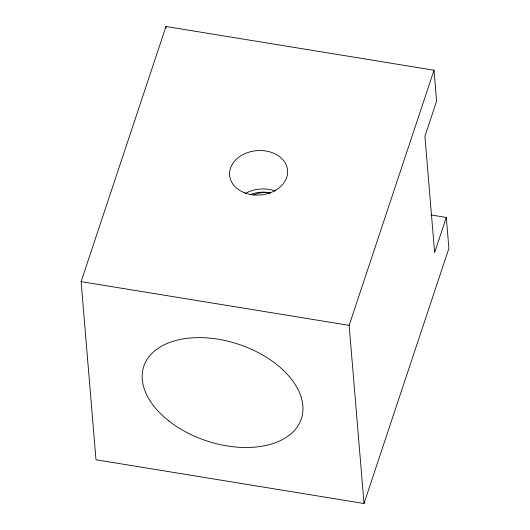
<?xml version="1.0" encoding="UTF-8"?>
<svg xmlns="http://www.w3.org/2000/svg" width="530" height="530" viewBox="0 0 530 530"><rect width="100%" height="100%" fill="white"/><g stroke="black" fill="none" stroke-linecap="round" stroke-linejoin="round"><path stroke-width="0.79" d="M446.306 217.432L448.89 248.371L364.017 503.5L95.983 459.775L81.11 281.629L165.983 26.5L434.017 70.225L436.601 101.164L424.914 136.29L434.62 252.558L446.306 217.432L430.777 214.902M364.017 503.5L349.144 325.36L434.017 70.225M253.751 194.788C258.66 193.019 264.41 191.668 269.531 193.099M81.11 281.629L349.144 325.36M165.983 26.5L166.115 28.13M250.591 194.596A24.897 19.027 -4.8 0 1 270.34 193.026M245.628 193.291A29.084 22.227 -4.8 0 1 275.355 191.058M168.944 421.032A83.031 50.893 18.4 0 0 301.265 419.025A83.031 50.893 18.4 0 0 197.485 337.636A83.031 50.893 18.4 0 0 168.944 421.032M244.31 192.695A29.084 22.227 -4.8 0 0 287.638 171.607A29.084 22.227 -4.8 0 0 243.84 154.15A29.084 22.227 -4.8 0 0 244.31 192.695"/></g></svg>
